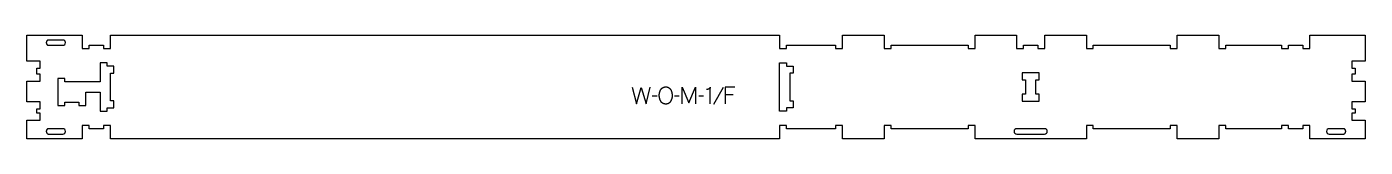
# Model space of a CAD drawing. Extents: x -1168 to 1231, y -93 to 93.
import ezdxf

# ---------------------------------------------------------------- set-up
doc = ezdxf.new("R2010")
doc.units = 0
for name, color, linetype in [('1_ANYTOOL_1MMDEEP_LABELS_S', 2, 'CONTINUOUS'), ('3_ANYTOOL_CUTTHROUGH_INSID', 4, 'CONTINUOUS'), ('4_ANYTOOL_CUTTHROUGH_OUTSI', 5, 'CONTINUOUS')]:
    doc.layers.add(name, color=color, linetype=linetype)

msp = doc.modelspace()

# ---------------------------------------------------------------- linework, layer by layer
at = {"layer": '1_ANYTOOL_1MMDEEP_LABELS_S'}
for p, q in [((-38.4, -16.1), (-47.2, -16.2)), ((1.6, -16.1), (-7.2, -16.2)), ((45.1, -16.1), (36.3, -16.2)), ((80, -0.5), (62.8, -31.2)), ((98, -14), (83.6, -14))]:
    msp.add_line(p, q, dxfattribs=at)
for points in [[(-82.8, 0), (-75.1, -30), (-66.6, -0.9), (-58.1, -30), (-50.6, 0)], [(6.8, -30), (6.8, 0), (18.8, -28.4), (30.8, -0.1), (30.8, -30)], [(57.2, -30), (57.2, 0), (57.2, -0.1), (57.2, -0.3), (57.2, -0.4), (57.1, -0.5), (57.1, -0.7), (57.1, -0.8), (57, -1), (57, -1.1), (56.9, -1.2), (56.9, -1.3), (56.8, -1.4), (56.8, -1.5), (56.8, -1.5), (56.7, -1.6), (56.7, -1.6), (56.7, -1.7), (56.6, -1.8), (56.6, -1.8), (56.6, -1.9), (56.5, -1.9), (56.5, -2), (56.4, -2), (56.4, -2.1), (56.4, -2.1), (56.3, -2.2), (56.3, -2.2), (56.2, -2.3), (56.2, -2.3), (56.1, -2.4), (56.1, -2.4), (56, -2.5), (55.9, -2.6), (55.8, -2.7), (55.7, -2.8), (55.5, -2.9), (55.4, -3), (55.3, -3), (55.2, -3.1), (55, -3.2), (54.9, -3.3), (54.8, -3.3), (54.6, -3.4), (54.3, -3.5), (54.1, -3.6), (53.8, -3.7), (53.5, -3.8), (53.2, -3.9), (52.9, -4), (52.7, -4), (52.4, -4.1), (52.1, -4.1), (51.8, -4.2), (51.6, -4.2), (51.3, -4.3), (51, -4.3), (50.8, -4.3), (50.5, -4.3), (50.3, -4.3)], [(101.2, 0), (83.6, 0), (83.6, -30)]]:
    msp.add_lwpolyline(points, dxfattribs=at)
msp.add_lwpolyline([(-22.3, 0.3), (-22, 0.3), (-21.6, 0.3), (-21.3, 0.3), (-21.1, 0.3), (-20.9, 0.2), (-20.7, 0.2), (-20.6, 0.2), (-20.4, 0.2), (-20.2, 0.1), (-20.1, 0.1), (-19.9, 0.1), (-19.7, 0), (-19.6, 0), (-19.4, -0.1), (-19.3, -0.1), (-19.1, -0.2), (-18.9, -0.2), (-18.8, -0.3), (-18.6, -0.4), (-18.5, -0.4), (-18.4, -0.5), (-18.2, -0.6), (-18.1, -0.6), (-17.9, -0.7), (-17.8, -0.8), (-17.6, -0.9), (-17.5, -1), (-17.4, -1.1), (-17, -1.3), (-16.7, -1.5), (-16.5, -1.7), (-16.2, -1.9), (-16, -2.1), (-15.8, -2.4), (-15.6, -2.6), (-15.3, -2.8), (-15.1, -3.1), (-14.9, -3.3), (-14.7, -3.5), (-14.5, -3.8), (-14.3, -4.1), (-14.2, -4.3), (-14, -4.6), (-13.6, -5.2), (-13.5, -5.5), (-13.3, -5.8), (-13.2, -6.1), (-13, -6.4), (-12.9, -6.7), (-12.8, -7), (-12.6, -7.3), (-12.5, -7.6), (-12.4, -7.9), (-12.3, -8.2), (-12.2, -8.6), (-12.1, -8.9), (-12, -9.2), (-11.9, -9.6), (-11.7, -10.6), (-11.6, -11.3), (-11.5, -11.9), (-11.4, -12.6), (-11.3, -13.2), (-11.2, -13.9), (-11.2, -14.5), (-11.2, -15.2), (-11.2, -15.8), (-11.2, -16.4), (-11.3, -17.1), (-11.4, -17.7), (-11.5, -18.4), (-11.6, -19), (-11.7, -19.6), (-11.9, -20.3), (-12.1, -20.9), (-12.3, -21.5), (-12.5, -22.2), (-12.8, -22.8), (-13, -23.5), (-13.3, -24.1), (-13.6, -24.7), (-14, -25.4), (-14.2, -25.7), (-14.3, -26), (-14.5, -26.3), (-14.7, -26.6), (-14.9, -26.8), (-15.1, -27.1), (-15.3, -27.4), (-15.6, -27.6), (-15.7, -27.7), (-15.8, -27.8), (-15.9, -28), (-16, -28.1), (-16.1, -28.2), (-16.3, -28.3), (-16.4, -28.4), (-16.5, -28.5), (-16.6, -28.6), (-16.7, -28.7), (-16.9, -28.8), (-17, -28.9), (-17.1, -28.9), (-17.3, -29), (-17.4, -29.1), (-17.5, -29.2), (-17.7, -29.3), (-17.8, -29.4), (-17.9, -29.4), (-18.1, -29.5), (-18.2, -29.6), (-18.4, -29.6), (-18.5, -29.7), (-18.7, -29.8), (-18.8, -29.8), (-19, -29.9), (-19.1, -29.9), (-19.3, -30), (-19.6, -30.1), (-19.9, -30.2), (-20.2, -30.2), (-20.6, -30.3), (-20.9, -30.3), (-21.2, -30.4), (-21.6, -30.4), (-22, -30.5), (-22.3, -30.5), (-22.7, -30.5), (-23.1, -30.5), (-23.4, -30.5), (-23.8, -30.4), (-24.2, -30.4), (-24.5, -30.3), (-24.9, -30.3), (-25.2, -30.2), (-25.6, -30.1), (-25.9, -30.1), (-26.2, -30), (-26.4, -29.9), (-26.5, -29.9), (-26.7, -29.8), (-26.8, -29.7), (-27, -29.7), (-27.1, -29.6), (-27.3, -29.5), (-27.4, -29.5), (-27.6, -29.4), (-27.7, -29.3), (-27.9, -29.3), (-28, -29.2), (-28.2, -29.1), (-28.3, -29), (-28.4, -28.9), (-28.6, -28.8), (-28.7, -28.7), (-28.8, -28.6), (-29, -28.5), (-29.1, -28.4), (-29.2, -28.3), (-29.3, -28.2), (-29.5, -28.1), (-29.6, -28), (-29.7, -27.9), (-29.8, -27.8), (-29.9, -27.7), (-30, -27.6), (-30.2, -27.4), (-30.3, -27.3), (-30.5, -27), (-30.7, -26.8), (-30.9, -26.5), (-31.1, -26.2), (-31.3, -25.9), (-31.5, -25.6), (-31.6, -25.3), (-32, -24.6), (-32.3, -24), (-32.6, -23.3), (-32.8, -22.7), (-33.1, -22), (-33.3, -21.4), (-33.5, -20.7), (-33.7, -20.1), (-33.9, -19.4), (-34, -18.8), (-34.1, -18.1), (-34.2, -17.5), (-34.3, -16.8), (-34.3, -16.2), (-34.4, -15.5), (-34.4, -14.9), (-34.4, -14.2), (-34.3, -13.5), (-34.3, -12.8), (-34.2, -12.1), (-34.1, -11.5), (-34, -10.8), (-33.8, -10.1), (-33.7, -9.5), (-33.5, -8.8), (-33.3, -8.2), (-33, -7.6), (-32.8, -6.9), (-32.5, -6.3), (-32.2, -5.7), (-31.9, -5.1), (-31.5, -4.5), (-31.3, -4.2), (-31.1, -3.9), (-30.9, -3.6), (-30.7, -3.4), (-30.5, -3.1), (-30.3, -2.9), (-30.1, -2.6), (-29.8, -2.4), (-29.7, -2.3), (-29.6, -2.2), (-29.5, -2.1), (-29.4, -1.9), (-29.2, -1.8), (-29.1, -1.7), (-29, -1.6), (-28.9, -1.5), (-28.7, -1.5), (-28.6, -1.4), (-28.5, -1.3), (-28.3, -1.2), (-28.2, -1.1), (-28, -1), (-27.9, -0.9), (-27.8, -0.9), (-27.6, -0.8), (-27.5, -0.7), (-27.2, -0.6), (-26.9, -0.5), (-26.6, -0.3), (-26.3, -0.2), (-25.9, -0.1), (-25.6, 0), (-25.3, 0), (-24.9, 0.1), (-24.6, 0.2), (-24.2, 0.2), (-23.9, 0.3), (-23.5, 0.3), (-23.1, 0.3), (-22.7, 0.3)], close=True, dxfattribs=at)
at = {"layer": '3_ANYTOOL_CUTTHROUGH_INSID'}
for points in [[(-1103.5, 84.4), (-1129.2, 84.4), (-1129.3, 84.4), (-1129.4, 84.4), (-1129.5, 84.4), (-1129.6, 84.4), (-1129.7, 84.4), (-1129.8, 84.4), (-1129.9, 84.3), (-1130, 84.3), (-1130.1, 84.3), (-1130.2, 84.3), (-1130.3, 84.2), (-1130.4, 84.2), (-1130.5, 84.2), (-1130.6, 84.1), (-1130.7, 84.1), (-1130.8, 84.1), (-1130.9, 84), (-1131, 84), (-1131.1, 83.9), (-1131.2, 83.9), (-1131.2, 83.8), (-1131.3, 83.7), (-1131.4, 83.7), (-1131.5, 83.6), (-1131.6, 83.5), (-1131.7, 83.5), (-1131.8, 83.4), (-1131.8, 83.3), (-1131.9, 83.2), (-1132, 83.1), (-1132.1, 83.1), (-1132.1, 83), (-1132.2, 82.9), (-1132.3, 82.8), (-1132.3, 82.7), (-1132.4, 82.6), (-1132.5, 82.5), (-1132.5, 82.4), (-1132.6, 82.3), (-1132.6, 82.2), (-1132.7, 82.1), (-1132.7, 82), (-1132.8, 81.9), (-1132.8, 81.8), (-1132.9, 81.7), (-1132.9, 81.6), (-1132.9, 81.5), (-1133, 81.4), (-1133, 81.3), (-1133, 81.2), (-1133.1, 81.1), (-1133.1, 81), (-1133.1, 80.8), (-1133.1, 80.7), (-1133.2, 80.6), (-1133.2, 80.5), (-1133.2, 80.4), (-1133.2, 80.3), (-1133.2, 80.2), (-1133.2, 80.1), (-1133.2, 80), (-1133.2, 79.9), (-1133.2, 79.8), (-1133.2, 79.7), (-1133.2, 79.6), (-1133.2, 79.5), (-1133.2, 79.3), (-1133.2, 79.2), (-1133.2, 79.1), (-1133.2, 79), (-1133.2, 78.9), (-1133.2, 78.8), (-1133.2, 78.7), (-1133.1, 78.6), (-1133.1, 78.5), (-1133.1, 78.4), (-1133.1, 78.3), (-1133, 78.2), (-1133, 78.1), (-1133, 77.9), (-1132.9, 77.8), (-1132.9, 77.7), (-1132.9, 77.6), (-1132.8, 77.5), (-1132.8, 77.4), (-1132.7, 77.3), (-1132.7, 77.2), (-1132.6, 77.1), (-1132.6, 77), (-1132.5, 76.9), (-1132.5, 76.8), (-1132.4, 76.7), (-1132.3, 76.6), (-1132.3, 76.5), (-1132.2, 76.4), (-1132.1, 76.4), (-1132.1, 76.3), (-1132, 76.2), (-1131.9, 76.1), (-1131.8, 76), (-1131.8, 75.9), (-1131.7, 75.9), (-1131.6, 75.8), (-1131.5, 75.7), (-1131.4, 75.7), (-1131.3, 75.6), (-1131.2, 75.5), (-1131.2, 75.5), (-1131.1, 75.4), (-1131, 75.4), (-1130.9, 75.3), (-1130.8, 75.3), (-1130.7, 75.2), (-1130.6, 75.2), (-1130.5, 75.1), (-1130.4, 75.1), (-1130.3, 75.1), (-1130.2, 75.1), (-1130.1, 75), (-1130, 75), (-1129.9, 75), (-1129.8, 75), (-1129.7, 74.9), (-1129.6, 74.9), (-1129.5, 74.9), (-1129.4, 74.9), (-1129.3, 74.9), (-1129.2, 74.9), (-1103.5, 74.9, 1)], [(-1103.5, -84.1, 1), (-1103.5, -74.6), (-1129.2, -74.6), (-1129.3, -74.6), (-1129.4, -74.6), (-1129.5, -74.6), (-1129.6, -74.6), (-1129.7, -74.6), (-1129.8, -74.6), (-1129.9, -74.7), (-1130, -74.7), (-1130.1, -74.7), (-1130.2, -74.7), (-1130.3, -74.8), (-1130.4, -74.8), (-1130.5, -74.8), (-1130.6, -74.9), (-1130.7, -74.9), (-1130.8, -74.9), (-1130.9, -75), (-1131, -75), (-1131.1, -75.1), (-1131.2, -75.1), (-1131.2, -75.2), (-1131.3, -75.3), (-1131.4, -75.3), (-1131.5, -75.4), (-1131.6, -75.5), (-1131.7, -75.5), (-1131.8, -75.6), (-1131.8, -75.7), (-1131.9, -75.8), (-1132, -75.9), (-1132.1, -75.9), (-1132.1, -76), (-1132.2, -76.1), (-1132.3, -76.2), (-1132.3, -76.3), (-1132.4, -76.4), (-1132.5, -76.5), (-1132.5, -76.6), (-1132.6, -76.7), (-1132.6, -76.8), (-1132.7, -76.9), (-1132.7, -77), (-1132.8, -77.1), (-1132.8, -77.2), (-1132.9, -77.3), (-1132.9, -77.4), (-1132.9, -77.5), (-1133, -77.6), (-1133, -77.7), (-1133, -77.8), (-1133.1, -77.9), (-1133.1, -78), (-1133.1, -78.2), (-1133.1, -78.3), (-1133.2, -78.4), (-1133.2, -78.5), (-1133.2, -78.6), (-1133.2, -78.7), (-1133.2, -78.8), (-1133.2, -78.9), (-1133.2, -79), (-1133.2, -79.1), (-1133.2, -79.2), (-1133.2, -79.3), (-1133.2, -79.4), (-1133.2, -79.5), (-1133.2, -79.7), (-1133.2, -79.8), (-1133.2, -79.9), (-1133.2, -80), (-1133.2, -80.1), (-1133.2, -80.2), (-1133.2, -80.3), (-1133.1, -80.4), (-1133.1, -80.5), (-1133.1, -80.6), (-1133.1, -80.7), (-1133, -80.8), (-1133, -80.9), (-1133, -81.1), (-1132.9, -81.2), (-1132.9, -81.3), (-1132.9, -81.4), (-1132.8, -81.5), (-1132.8, -81.6), (-1132.7, -81.7), (-1132.7, -81.8), (-1132.6, -81.9), (-1132.6, -82), (-1132.5, -82.1), (-1132.5, -82.2), (-1132.4, -82.3), (-1132.3, -82.4), (-1132.3, -82.5), (-1132.2, -82.6), (-1132.1, -82.6), (-1132.1, -82.7), (-1132, -82.8), (-1131.9, -82.9), (-1131.8, -83), (-1131.8, -83.1), (-1131.7, -83.1), (-1131.6, -83.2), (-1131.5, -83.3), (-1131.4, -83.3), (-1131.3, -83.4), (-1131.2, -83.5), (-1131.2, -83.5), (-1131.1, -83.6), (-1131, -83.6), (-1130.9, -83.7), (-1130.8, -83.7), (-1130.7, -83.8), (-1130.6, -83.8), (-1130.5, -83.9), (-1130.4, -83.9), (-1130.3, -83.9), (-1130.2, -83.9), (-1130.1, -84), (-1130, -84), (-1129.9, -84), (-1129.8, -84), (-1129.7, -84.1), (-1129.6, -84.1), (-1129.5, -84.1), (-1129.4, -84.1), (-1129.3, -84.1), (-1129.2, -84.1)], [(606.5, -84.1), (656.5, -84.1, 1), (656.5, -74.6), (606.5, -74.6, 1)], [(1166.5, -84.1), (1192.2, -84.1), (1192.3, -84.1), (1192.4, -84.1), (1192.5, -84.1), (1192.6, -84.1), (1192.7, -84.1), (1192.8, -84), (1192.9, -84), (1193, -84), (1193.1, -84), (1193.2, -83.9), (1193.3, -83.9), (1193.4, -83.9), (1193.5, -83.9), (1193.6, -83.8), (1193.7, -83.8), (1193.8, -83.7), (1193.9, -83.7), (1194, -83.6), (1194.1, -83.6), (1194.2, -83.5), (1194.3, -83.5), (1194.4, -83.4), (1194.4, -83.3), (1194.5, -83.3), (1194.6, -83.2), (1194.7, -83.1), (1194.8, -83.1), (1194.9, -83), (1194.9, -82.9), (1195, -82.8), (1195.1, -82.7), (1195.2, -82.6), (1195.2, -82.6), (1195.3, -82.5), (1195.4, -82.4), (1195.4, -82.3), (1195.5, -82.2), (1195.5, -82.1), (1195.6, -82), (1195.6, -81.9), (1195.7, -81.8), (1195.8, -81.7), (1195.8, -81.6), (1195.8, -81.5), (1195.9, -81.4), (1195.9, -81.3), (1196, -81.2), (1196, -81.1), (1196, -80.9), (1196.1, -80.8), (1196.1, -80.7), (1196.1, -80.6), (1196.1, -80.5), (1196.2, -80.4), (1196.2, -80.3), (1196.2, -80.2), (1196.2, -80.1), (1196.2, -80), (1196.2, -79.9), (1196.2, -79.8), (1196.2, -79.7), (1196.3, -79.5), (1196.3, -79.4), (1196.3, -79.3), (1196.3, -79.2), (1196.3, -79.1), (1196.2, -79), (1196.2, -78.9), (1196.2, -78.8), (1196.2, -78.7), (1196.2, -78.6), (1196.2, -78.5), (1196.2, -78.4), (1196.2, -78.3), (1196.1, -78.2), (1196.1, -78), (1196.1, -77.9), (1196.1, -77.8), (1196, -77.7), (1196, -77.6), (1196, -77.5), (1195.9, -77.4), (1195.9, -77.3), (1195.8, -77.2), (1195.8, -77.1), (1195.8, -77), (1195.7, -76.9), (1195.6, -76.8), (1195.6, -76.7), (1195.5, -76.6), (1195.5, -76.5), (1195.4, -76.4), (1195.4, -76.3), (1195.3, -76.2), (1195.2, -76.1), (1195.2, -76), (1195.1, -75.9), (1195, -75.9), (1194.9, -75.8), (1194.9, -75.7), (1194.8, -75.6), (1194.7, -75.5), (1194.6, -75.5), (1194.5, -75.4), (1194.4, -75.3), (1194.4, -75.3), (1194.3, -75.2), (1194.2, -75.1), (1194.1, -75.1), (1194, -75), (1193.9, -75), (1193.8, -74.9), (1193.7, -74.9), (1193.6, -74.9), (1193.5, -74.8), (1193.4, -74.8), (1193.3, -74.8), (1193.2, -74.7), (1193.1, -74.7), (1193, -74.7), (1192.9, -74.7), (1192.8, -74.6), (1192.7, -74.6), (1192.6, -74.6), (1192.5, -74.6), (1192.4, -74.6), (1192.3, -74.6), (1192.2, -74.6), (1166.5, -74.6, 1)]]:
    msp.add_lwpolyline(points, format="xyb", close=True, dxfattribs=at)
for points in [[(-1024.2, -43), (-1024.2, -37), (-1012.2, -37), (-1012.2, -24.5), (-1018.2, -24.5), (-1018.2, 25), (-1012.2, 25), (-1012.2, 37.5), (-1024.2, 37.5), (-1024.2, 43.5), (-1036.7, 43.5), (-1036.7, 9.5), (-1100.2, 9.5), (-1100.2, 15.5), (-1112.7, 15.5), (-1112.7, -33), (-1100.2, -33), (-1100.2, -27), (-1074.7, -27), (-1074.7, -33), (-1062.2, -33), (-1062.2, -9), (-1036.7, -9), (-1036.7, -43)], [(181.3, 43.5), (193.8, 43.5), (193.8, 37.5), (205.8, 37.5), (205.8, 25), (199.8, 25), (199.8, -24.5), (205.8, -24.5), (205.8, -37), (193.8, -37), (193.8, -43), (181.3, -43)], [(622.3, 13), (622.3, -12.5), (616.3, -12.5), (616.3, -25), (646.8, -25), (646.8, -12.5), (640.8, -12.5), (640.8, 13), (646.8, 13), (646.8, 25.5), (616.3, 25.5), (616.3, 13)]]:
    msp.add_lwpolyline(points, close=True, dxfattribs=at)
at = {"layer": '4_ANYTOOL_CUTTHROUGH_OUTSI'}
msp.add_lwpolyline([(1231.3, 92.9), (1231.3, 46.4), (1207.5, 46.4, 0.414214), (1207.3, 46.2), (1207.3, 34.2, 0.414214), (1207.5, 33.9), (1213.3, 33.9), (1213.3, 23.4), (1207.5, 23.4, 0.414214), (1207.3, 23.2), (1207.3, 11.2, 0.414214), (1207.5, 10.9), (1231.3, 10.9), (1231.3, -26.5), (1207.5, -26.5, 0.414214), (1207.3, -26.7), (1207.3, -38.7, 0.414214), (1207.5, -39), (1213.3, -39), (1213.3, -46.6), (1207.5, -46.6, 0.414214), (1207.3, -46.8), (1207.3, -58.8, 0.414214), (1207.5, -59.1), (1231.3, -59.1), (1231.3, -92.6), (1131.8, -92.6), (1131.8, -68.8, 0.414214), (1131.5, -68.6), (1119.5, -68.6, 0.414214), (1119.3, -68.8), (1119.3, -74.6), (1093.8, -74.6), (1093.8, -68.8, 0.414214), (1093.5, -68.6), (1081.5, -68.6, 0.414214), (1081.3, -68.8), (1081.3, -74.6), (981.3, -74.6), (981.3, -68.8, 0.414214), (981, -68.6), (969, -68.6, 0.414214), (968.8, -68.8), (968.8, -92.6), (894.3, -92.6), (894.3, -68.8, 0.414214), (894, -68.6), (882, -68.6, 0.414214), (881.8, -68.8), (881.8, -74.6), (743.8, -74.6), (743.8, -68.8, 0.414214), (743.5, -68.6), (731.5, -68.6, 0.414214), (731.3, -68.8), (731.3, -92.6), (531.8, -92.6), (531.8, -68.8, 0.414214), (531.5, -68.6), (519.5, -68.6, 0.414214), (519.3, -68.8), (519.3, -74.6), (381.3, -74.6), (381.3, -68.8, 0.414214), (381, -68.6), (369, -68.6, 0.414214), (368.8, -68.8), (368.8, -92.6), (294.3, -92.6), (294.3, -68.8, 0.414214), (294, -68.6), (282, -68.6, 0.414214), (281.8, -68.8), (281.8, -74.6), (193.8, -74.6), (193.8, -68.8, 0.414214), (193.5, -68.6), (181.5, -68.6, 0.414214), (181.3, -68.8), (181.3, -92.6), (-1018.2, -92.6), (-1018.2, -68.8, 0.414214), (-1018.5, -68.6), (-1030.5, -68.6, 0.414214), (-1030.7, -68.8), (-1030.7, -74.6), (-1056.2, -74.6), (-1056.2, -68.8, 0.414214), (-1056.5, -68.6), (-1068.5, -68.6, 0.414214), (-1068.7, -68.8), (-1068.7, -92.6), (-1168.2, -92.6), (-1168.2, -59.1), (-1144.5, -59.1, 0.414214), (-1144.2, -58.8), (-1144.2, -46.8, 0.414214), (-1144.5, -46.6), (-1150.2, -46.6), (-1150.2, -39), (-1144.5, -39, 0.414214), (-1144.2, -38.7), (-1144.2, -26.7, 0.414214), (-1144.5, -26.5), (-1168.2, -26.5), (-1168.2, 10.9), (-1144.5, 10.9, 0.414214), (-1144.2, 11.2), (-1144.2, 23.2, 0.414214), (-1144.5, 23.4), (-1150.2, 23.4), (-1150.2, 33.9), (-1144.5, 33.9, 0.414214), (-1144.2, 34.2), (-1144.2, 46.2, 0.414214), (-1144.5, 46.4), (-1168.2, 46.4), (-1168.2, 92.9), (-1068.7, 92.9), (-1068.7, 69.2, 0.414214), (-1068.5, 68.9), (-1056.5, 68.9, 0.414214), (-1056.2, 69.2), (-1056.2, 74.9), (-1030.7, 74.9), (-1030.7, 69.2, 0.414214), (-1030.5, 68.9), (-1018.5, 68.9, 0.414214), (-1018.2, 69.2), (-1018.2, 92.9), (181.3, 92.9), (181.3, 69.2, 0.414214), (181.5, 68.9), (193.5, 68.9, 0.414214), (193.8, 69.2), (193.8, 74.9), (281.8, 74.9), (281.8, 69.2, 0.414214), (282, 68.9), (294, 68.9, 0.414214), (294.3, 69.2), (294.3, 92.9), (368.8, 92.9), (368.8, 69.2, 0.414214), (369, 68.9), (381, 68.9, 0.414214), (381.3, 69.2), (381.3, 74.9), (519.3, 74.9), (519.3, 69.2, 0.414214), (519.5, 68.9), (531.5, 68.9, 0.414214), (531.8, 69.2), (531.8, 92.9), (606.3, 92.9), (606.3, 69.2, 0.414214), (606.5, 68.9), (618.5, 68.9, 0.414214), (618.8, 69.2), (618.8, 74.9), (644.3, 74.9), (644.3, 69.2, 0.414214), (644.5, 68.9), (656.5, 68.9, 0.414214), (656.8, 69.2), (656.8, 92.9), (731.3, 92.9), (731.3, 69.2, 0.414214), (731.5, 68.9), (743.5, 68.9, 0.414214), (743.8, 69.2), (743.8, 74.9), (881.8, 74.9), (881.8, 69.2, 0.414214), (882, 68.9), (894, 68.9, 0.414214), (894.3, 69.2), (894.3, 92.9), (968.8, 92.9), (968.8, 69.2, 0.414214), (969, 68.9), (981, 68.9, 0.414214), (981.3, 69.2), (981.3, 74.9), (1081.3, 74.9), (1081.3, 69.2, 0.414214), (1081.5, 68.9), (1093.5, 68.9, 0.414214), (1093.8, 69.2), (1093.8, 74.9), (1119.3, 74.9), (1119.3, 69.2, 0.414214), (1119.5, 68.9), (1131.5, 68.9, 0.414214), (1131.8, 69.2), (1131.8, 92.9)], format="xyb", close=True, dxfattribs=at)

doc.saveas('drawing.dxf')
